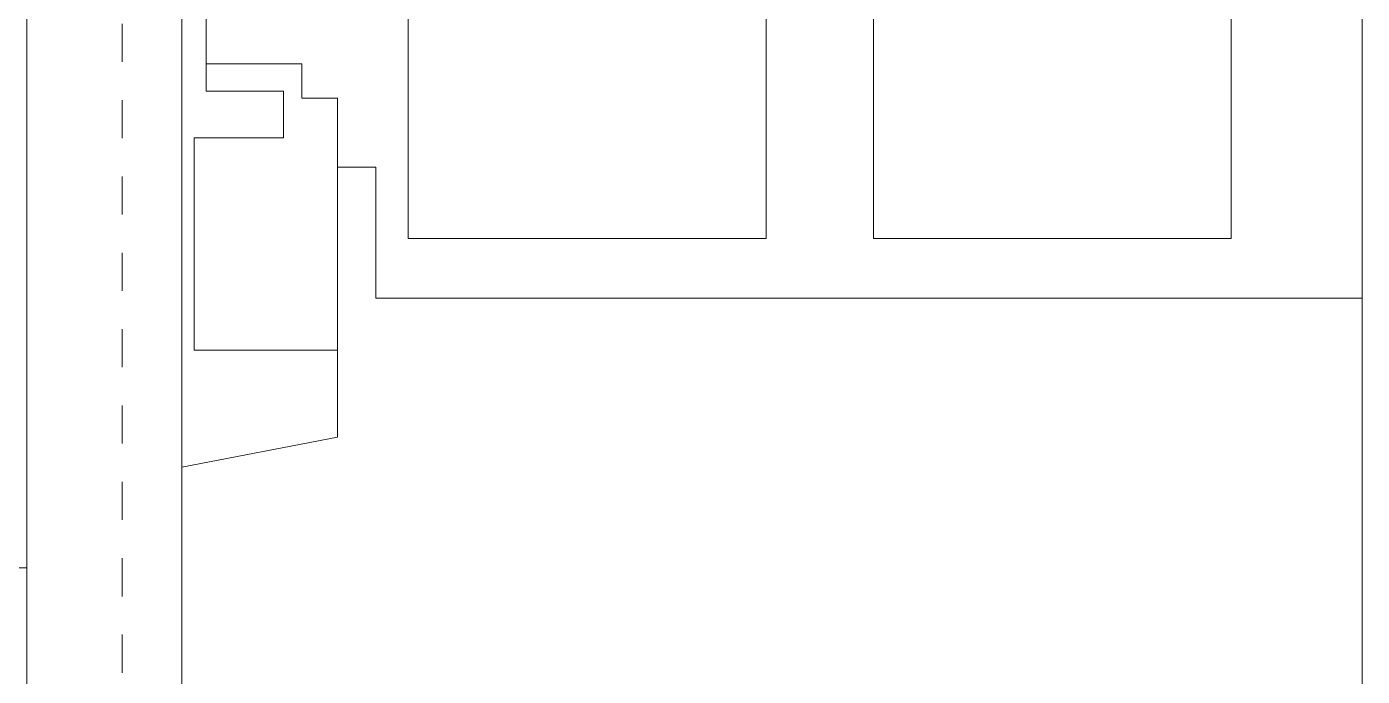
# Model space of a CAD drawing. Header units: inches. Extents: x -1551 to 2054, y 9767 to 12269.
# Drawn here: x 132.706 to 136.206, y 11012.83 to 11014.532 of the extents above; entities that cross this region are included whole.
import ezdxf

# ---------------------------------------------------------------- set-up
doc = ezdxf.new("R2010")
doc.units = ezdxf.units.IN
doc.header["$MEASUREMENT"] = 0
for name, pattern in [('Dash', [0.25, 0.125, -0.125]), ('Dash 1_16_', [0.125, 0.0625, -0.0625]), ('Double Dash 3_8_', [1, 0.375, -0.125, 0.125, -0.125, 0.125, -0.125])]:
    doc.linetypes.add(name, pattern=pattern)
for name, color, linetype, lineweight in [('0-1', 7, 'Continuous', 5), ('0-2', 7, 'Continuous', 9), ('0-3', 250, 'Double Dash 3_8_', 15), ('A-DETL-GENF-HDLN-1', 7, 'Dash', 9), ('A-DETL-GENF-HDLN-2', 1, 'Continuous', 9), ('A-FLOR-LEVL-1', 7, 'Continuous', 9), ('A-GLAZ-1', 7, 'Continuous', 9), ('A-WALL-1', 7, 'Continuous', 9), ('C-PROP-LINE-2', 250, 'Dash 1_16_', 15)]:
    doc.layers.add(name, color=color, linetype=linetype, lineweight=lineweight)

# ---------------------------------------------------------------- blocks, each defined once
blk = doc.blocks.new('Window-Double_Hung-Marvin-Essential - ESDH3066 - 1st Floor-3357219-KEY PLAN - 1ST FLOOR')
at = {"layer": 'A-DETL-GENF-HDLN-1'}
blk.add_line((16.1045, -3.9675), (-16.5044, -3.9675), dxfattribs=at)
at = {"layer": 'A-DETL-GENF-HDLN-2'}
for p, q in [((16.719, -3.5229), (16.719, -0.9375)), ((16.719, -0.9375), (17.75, -0.9375)), ((16.5625, -1.2813), (15.342, -1.2813)), ((16.5625, -1.2813), (16.5625, -2.2188)), ((15.342, -2.2188), (16.5625, -2.2188)), ((16.5625, -2.5), (15.342, -2.5)), ((16.5625, -2.5), (16.5625, -3.4375)), ((15.342, -3.4375), (16.5625, -3.4375)), ((16.3753, -3.6234), (16.3753, -3.5229)), ((16.3753, -3.5229), (16.719, -3.5229)), ((17.0826, -3.6234), (16.1945, -3.6234)), ((16.1945, -3.6234), (16.1945, -3.7165)), ((16.8548, -3.9984), (16.8548, -3.6234)), ((17.0826, -3.6234), (17.1618, -4.0313)), ((16.1945, -3.7165), (16.1045, -3.7165)), ((16.1045, -3.7165), (16.1045, -3.9675)), ((16.1765, -3.9675), (16.1765, -3.7647)), ((16.1765, -3.7647), (16.2985, -3.7647)), ((16.2985, -3.7647), (16.2985, -3.9984)), ((16.1765, -3.9675), (16.1045, -3.9675)), ((16.2985, -3.9984), (16.8548, -3.9984)), ((17.75, -4.0313), (17.1618, -4.0313))]:
    blk.add_line(p, q, dxfattribs=at)
at = {"layer": 'A-GLAZ-1'}
for p, q in [((-17.75, -0.9375), (17.75, -0.9375)), ((17.75, -4.0313), (-17.75, -4.0313))]:
    blk.add_line(p, q, dxfattribs=at)
blk = doc.blocks.new('Family - ___-2835903-KEY PLAN - 1ST FLOOR')
at = {"layer": 'C-PROP-LINE-2'}
blk.add_line((-3831.8237, 10008.8394), (-3831.8237, 12089.6894), dxfattribs=at)
blk = doc.blocks.new('CTR - 1st Phase - Shell_rvt-1-KEY PLAN - 1ST FLOOR')
at = {"layer": 'A-FLOR-LEVL-1'}
blk.add_line((-3833.8862, 11013.1144), (-3832.0737, 11013.1144), dxfattribs=at)
at = {"layer": 'A-WALL-1'}
blk.add_line((-3832.0737, 11012.7894), (-3832.0737, 11048.2894), dxfattribs=at)
at = {"layer": '0-2', "rotation": 269.9999999999988}
blk.add_blockref('Window-Double_Hung-Marvin-Essential - ESDH3066 - 1st Floor-3357219-KEY PLAN - 1ST FLOOR', (-3827.6362, 11030.5394), dxfattribs=at)
at = {"layer": '0-3'}
blk.add_blockref('Family - ___-2835903-KEY PLAN - 1ST FLOOR', (0, 0), dxfattribs=at)

msp = doc.modelspace()

# ---------------------------------------------------------------- block references
at = {"layer": '0-1'}
msp.add_blockref('CTR - 1st Phase - Shell_rvt-1-KEY PLAN - 1ST FLOOR', (3964.7794, 0), dxfattribs=at)

doc.saveas('drawing.dxf')
